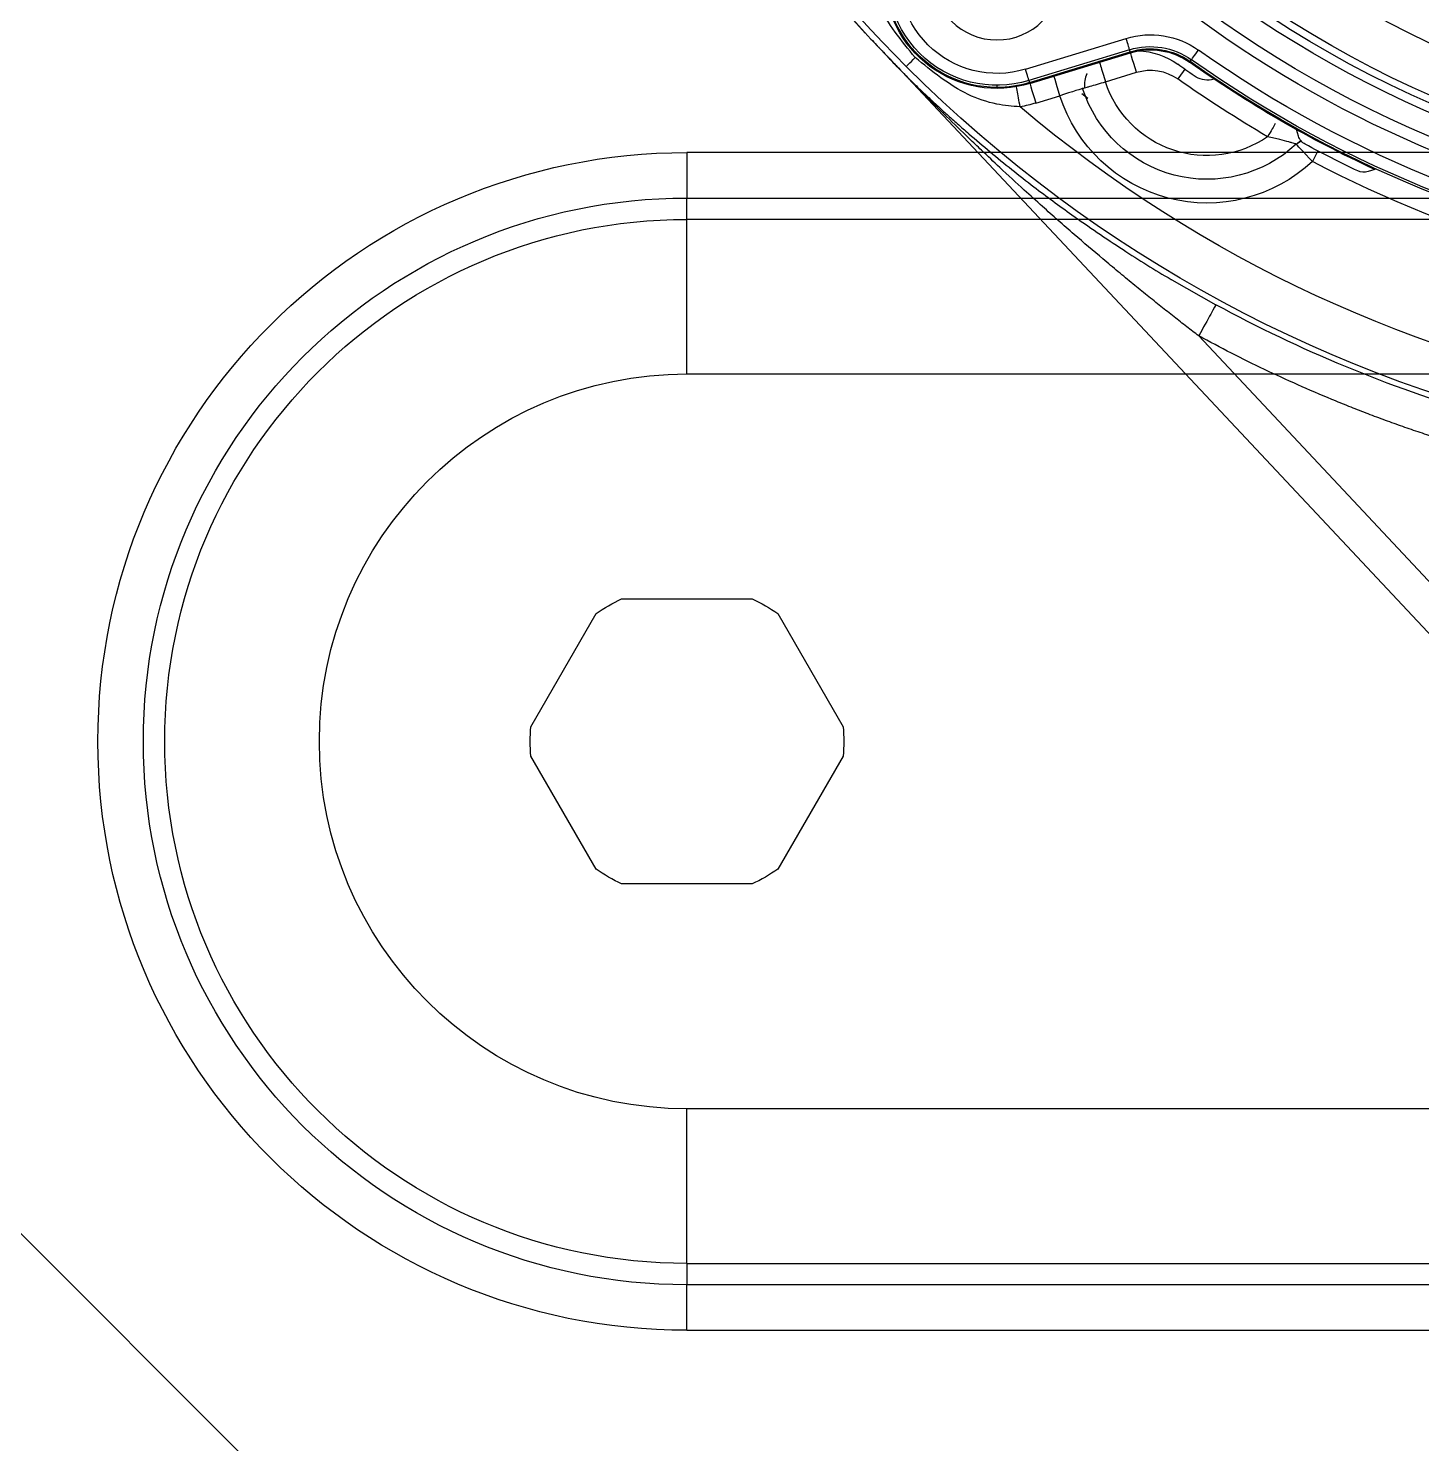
# Model space of a CAD drawing. Header units: millimetres. Extents: x 4754612 to 5801174, y 2368242 to 2777223.
# Drawn here: x 5508281 to 5508339.7, y 2425238.3 to 2425297.9 of the extents above; entities that cross this region are included whole.
import ezdxf

# ---------------------------------------------------------------- set-up
doc = ezdxf.new("R2010")
doc.units = ezdxf.units.MM
doc.header["$LTSCALE"] = 1000
for name, color, linetype in [('253', 253, 'Continuous'), ('DOOR', 4, 'Continuous'), ('HAT', 252, 'Continuous')]:
    doc.layers.add(name, color=color, linetype=linetype)

# ---------------------------------------------------------------- blocks, each defined once
blk = doc.blocks.new('방화셔터 기본')
at = {"layer": '253'}
blk.add_line((5542498.292, 8102056.112), (5542239.842, 8101797.662), dxfattribs=at)
at = {"layer": '253', "linetype": 'Continuous', "lineweight": 25}
for p, q in [((5542389.052, 8102038.208), (5542384.814, 8102039.504)), ((5542384.629, 8102038.899), (5542384.641, 8102038.939)), ((5542388.867, 8102037.603), (5542384.629, 8102038.899)), ((5542384.641, 8102038.939), (5542384.668, 8102039.026)), ((5542388.879, 8102037.643), (5542384.641, 8102038.939)), ((5542384.668, 8102039.026), (5542388.906, 8102037.73)), ((5542382.115, 8102038.532), (5542382.063, 8102038.606)), ((5542382.115, 8102038.532), (5542382.139, 8102038.497)), ((5542394.004, 8102037.848), (5542361.163, 8102002.802)), ((5542381.099, 8102037.78), (5542381.226, 8102037.76)), ((5542385.686, 8102037.676), (5542384.378, 8102038.076)), ((5542388.879, 8102037.643), (5542388.867, 8102037.603)), ((5542388.906, 8102037.73), (5542388.879, 8102037.643)), ((5542386.676, 8102037.178), (5542386.423, 8102036.983)), ((5542388.616, 8102036.78), (5542387.599, 8102037.091)), ((5542390.253, 8102037.525), (5542390.253, 8102037.438)), ((5542377.559, 8102035.391), (5542377.648, 8102035.666)), ((5542377.653, 8102035.051), (5542377.443, 8102035.19)), ((5542377.66, 8102035.045), (5542377.457, 8102035.201)), ((5542374.344, 8102033.982), (5542374.618, 8102033.893)), ((5542382.897, 8102029.343), (5542381.04, 8102028.29)), ((5542360.068, 8102003.828), (5542381.757, 8102026.972))]:
    blk.add_line(p, q, dxfattribs=at)
at = {"layer": '253', "linetype": 'Continuous'}
for p, q in [((5542304.302, 8102034.697), (5542403.302, 8102034.697)), ((5542403.302, 8102034.697), (5542403.302, 8102032.782)), ((5542403.302, 8102032.782), (5542304.302, 8102032.782)), ((5542403.302, 8102031.883), (5542403.302, 8102032.782)), ((5542304.302, 8102031.883), (5542403.302, 8102031.883)), ((5542403.302, 8102025.372), (5542403.302, 8102031.883)), ((5542403.302, 8102025.372), (5542304.302, 8102025.372)), ((5542406.051, 8102015.899), (5542400.552, 8102015.899)), ((5542399.48, 8102015.28), (5542396.731, 8102010.518)), ((5542409.873, 8102010.518), (5542407.123, 8102015.28)), ((5542396.731, 8102009.28), (5542399.48, 8102004.518)), ((5542407.123, 8102004.518), (5542409.873, 8102009.28)), ((5542400.552, 8102003.899), (5542406.051, 8102003.899)), ((5542304.302, 8101994.426), (5542403.302, 8101994.426)), ((5542403.302, 8101987.915), (5542403.302, 8101994.426)), ((5542403.302, 8101987.915), (5542304.302, 8101987.915)), ((5542403.302, 8101987.915), (5542403.302, 8101987.016)), ((5542304.302, 8101987.016), (5542403.302, 8101987.016)), ((5542403.302, 8101985.101), (5542403.302, 8101987.016)), ((5542403.302, 8101985.101), (5542304.302, 8101985.101))]:
    blk.add_line(p, q, dxfattribs=at)
at = {"layer": '253', "linetype": 'Continuous', "lineweight": 25, "flags": 128}
for points in [[(5542384.668, 8102039.026), (5542384.671, 8102039.036), (5542384.68, 8102039.064), (5542384.693, 8102039.109), (5542384.712, 8102039.168), (5542384.734, 8102039.24), (5542384.759, 8102039.322), (5542384.786, 8102039.411), (5542384.814, 8102039.504)], [(5542382.063, 8102038.606), (5542382.057, 8102038.615), (5542382.04, 8102038.638), (5542382.013, 8102038.676), (5542381.977, 8102038.727), (5542381.933, 8102038.789), (5542381.883, 8102038.859), (5542381.83, 8102038.935), (5542381.774, 8102039.014)], [(5542384.378, 8102038.076), (5542384.435, 8102038.263), (5542384.49, 8102038.442), (5542384.54, 8102038.607), (5542384.584, 8102038.752), (5542384.621, 8102038.871), (5542384.629, 8102038.899)], [(5542394.071, 8102038.317), (5542394.065, 8102038.323), (5542394.046, 8102038.342), (5542394.016, 8102038.372), (5542393.973, 8102038.415), (5542393.919, 8102038.469), (5542393.854, 8102038.534), (5542393.779, 8102038.609), (5542393.694, 8102038.694)], [(5542382.348, 8102038.203), (5542382.416, 8102038.108), (5542382.524, 8102037.955), (5542382.637, 8102037.795)], [(5542387.599, 8102037.091), (5542387.656, 8102037.278), (5542387.711, 8102037.457), (5542387.762, 8102037.622), (5542387.806, 8102037.767), (5542387.842, 8102037.886), (5542387.851, 8102037.914)], [(5542388.906, 8102037.73), (5542388.909, 8102037.74), (5542388.918, 8102037.768), (5542388.931, 8102037.813), (5542388.949, 8102037.872), (5542388.972, 8102037.945), (5542388.997, 8102038.027), (5542389.024, 8102038.116), (5542389.052, 8102038.208)], [(5542386.647, 8102037.396), (5542386.665, 8102037.39), (5542386.719, 8102037.372), (5542386.807, 8102037.344), (5542386.926, 8102037.306), (5542387.07, 8102037.26), (5542387.235, 8102037.208), (5542387.413, 8102037.15), (5542387.599, 8102037.091)], [(5542388.867, 8102037.603), (5542388.859, 8102037.575), (5542388.822, 8102037.457), (5542388.778, 8102037.312), (5542388.727, 8102037.146), (5542388.673, 8102036.967), (5542388.616, 8102036.78)], [(5542376.738, 8102034.763), (5542376.793, 8102034.659), (5542376.88, 8102034.493), (5542376.971, 8102034.32)], [(5542376.971, 8102034.32), (5542377.104, 8102034.463), (5542377.232, 8102034.6), (5542377.35, 8102034.726), (5542377.453, 8102034.837), (5542377.538, 8102034.928), (5542377.601, 8102034.995), (5542377.64, 8102035.037), (5542377.653, 8102035.051)]]:
    blk.add_lwpolyline(points, dxfattribs=at)
at = {"layer": '253', "linetype": 'Continuous', "lineweight": 25}
blk.add_circle((5542390.253, 8102042.136), 2.7, dxfattribs=at)
for centre, radius, start, end in [((5542353.589, 8102078.799), 45.588, 292.43749, 7.56251), ((5542353.589, 8102078.799), 45.894, 292.34091, 7.65909), ((5542353.589, 8102078.799), 43.588, 292.72311, 7.27689), ((5542353.589, 8102078.799), 57.512, 316.86032, 4.40547), ((5542353.589, 8102078.799), 57.512, 317.20947, 3.38502), ((5542353.589, 8102078.799), 47.693, 250.77519, 360), ((5542353.589, 8102078.799), 47.193, 290.80248, 360), ((5542353.589, 8102078.799), 46.255, 291.63204, 360), ((5542353.589, 8102078.799), 57.25, 314.99963, 0), ((5542390.253, 8102042.136), 4.607, 253, 17), ((5542390.253, 8102042.136), 4.107, 253, 17), ((5542390.253, 8102042.136), 4.698, 270, 17), ((5542390.253, 8102042.136), 4.74, 253, 0), ((5542383.793, 8102036.163), 3.493, 73, 125.31412), ((5542353.589, 8102078.799), 48.757, 250.53505, 305.31412), ((5542383.793, 8102036.163), 2.993, 73, 125.31412), ((5542383.793, 8102036.163), 2.902, 73, 125.31412), ((5542383.793, 8102036.163), 2.86, 73, 125.31412), ((5542384.395, 8102035.979), 3, 91.75239, 125.73247), ((5542353.589, 8102078.799), 57.25, 248.94259, 314.99963), ((5542353.589, 8102078.799), 49.348, 250.40624, 305.31412), ((5542353.589, 8102078.799), 49.257, 250.42585, 305.31412), ((5542353.589, 8102078.799), 49.39, 294.84805, 305.31412), ((5542353.589, 8102078.799), 49.75, 304.75807, 305.73247), ((5542353.589, 8102078.799), 50.25, 300.18697, 305.31412), ((5542381.408, 8102039.07), 4.5, 235.45754, 341.94928), ((5542381.382, 8102038.748), 1, 261, 304.75807), ((5542383.793, 8102036.163), 2, 73, 125.31412), ((5542390.253, 8102042.136), 4.698, 253, 270), ((5542381.408, 8102039.07), 6.5, 226.95113, 342.27268), ((5542381.408, 8102039.07), 5.5, 226.95115, 342.2726), ((5542353.589, 8102078.799), 55.25, 249.2729, 310.23537), ((5542390.253, 8102042.136), 5.6, 253, 259.96358), ((5542376.989, 8102035.576), 0.6, 298.4295, 342), ((5542353.589, 8102078.799), 49.75, 295.5705, 298.4295), ((5542353.589, 8102078.799), 50.25, 250.21548, 297.72976), ((5542374.804, 8102034.463), 0.6, 252, 295.5705), ((5542353.589, 8102078.799), 57.487, 286.46491, 298.52346)]:
    blk.add_arc(centre, radius, start, end, dxfattribs=at)
at = {"layer": '253', "linetype": 'Continuous'}
for radius, start, end in [(24.798, 270, 90), (22.883, 270, 90), (21.984, 270, 90), (15.473, 270, 90), (6.6, 114.61998, 125.38002), (6.6, 54.61998, 65.38002), (6.6, 174.61998, 185.38002), (6.6, 354.61998, 5.38002), (6.6, 234.61998, 245.38002), (6.6, 294.61998, 305.38002)]:
    blk.add_arc((5542403.302, 8102009.899), radius, start, end, dxfattribs=at)
at = {"layer": '253', "linetype": 'Continuous', "lineweight": 25}
for points, knots in [([(5542393.694, 8102038.694), (5542394.271, 8102039.403), (5542395.121, 8102040.445), (5542395.679, 8102042.016), (5542395.74, 8102042.778), (5542395.767, 8102043.112)], [0, 0, 0, 0, 0.543985, 0.800302, 1, 1, 1, 1]), ([(5542395.555, 8102039.474), (5542395.524, 8102039.441), (5542395.462, 8102039.375), (5542395.37, 8102039.277), (5542395.277, 8102039.178), (5542395.183, 8102039.079), (5542395.039, 8102038.926), (5542394.843, 8102038.721), (5542394.61, 8102038.476), (5542394.383, 8102038.24), (5542394.158, 8102038.008), (5542394.017, 8102037.863), (5542393.944, 8102037.787)], [0, 0, 0, 0, 0.04778, 0.095888, 0.144565, 0.194047, 0.244556, 0.379419, 0.522609, 0.668258, 0.826988, 1, 1, 1, 1]), ([(5542395.555, 8102039.474), (5542395.397, 8102039.305), (5542395.239, 8102039.138), (5542394.943, 8102038.825), (5542394.805, 8102038.68), (5542394.419, 8102038.277), (5542394.2, 8102038.051), (5542394.004, 8102037.848)], [0, 0, 0, 0, 0.25, 0.25, 0.5, 0.5, 1, 1, 1, 1]), ([(5542385.957, 8102038.56), (5542385.957, 8102038.56), (5542385.949, 8102038.536), (5542385.895, 8102038.359), (5542385.802, 8102038.054), (5542385.725, 8102037.802), (5542385.686, 8102037.676)], [0, 0, 0, 0, 0.002873, 0.335246, 0.667624, 1, 1, 1, 1]), ([(5542389.277, 8102036.621), (5542389.608, 8102036.648), (5542390.367, 8102036.708), (5542391.938, 8102037.264), (5542392.983, 8102038.115), (5542393.694, 8102038.694)], [0, 0, 0, 0, 0.198087, 0.454038, 1, 1, 1, 1]), ([(5542381.757, 8102026.972), (5542381.926, 8102027.102), (5542382.273, 8102027.369), (5542382.804, 8102027.784), (5542383.358, 8102028.222), (5542383.935, 8102028.684), (5542384.535, 8102029.171), (5542385.156, 8102029.683), (5542385.982, 8102030.374), (5542387.051, 8102031.288), (5542388.152, 8102032.258), (5542389.194, 8102033.198), (5542390.049, 8102033.986), (5542390.821, 8102034.714), (5542391.57, 8102035.43), (5542392.277, 8102036.117), (5542392.904, 8102036.738), (5542393.293, 8102037.127), (5542393.501, 8102037.337), (5542393.643, 8102037.481), (5542393.733, 8102037.572), (5542393.806, 8102037.645), (5542393.861, 8102037.701), (5542393.89, 8102037.731), (5542393.902, 8102037.743)], [0, 0, 0, 0, 0.039212, 0.080453, 0.123724, 0.169026, 0.21636, 0.265726, 0.317126, 0.414555, 0.524569, 0.587679, 0.673419, 0.739204, 0.783707, 0.864909, 0.921645, 0.947073, 0.967194, 0.976785, 0.984845, 0.991383, 0.99642, 1, 1, 1, 1]), ([(5542393.944, 8102037.787), (5542393.922, 8102037.767), (5542393.854, 8102037.703), (5542393.69, 8102037.544), (5542393.42, 8102037.287), (5542393.095, 8102036.98), (5542392.717, 8102036.63), (5542392.338, 8102036.285), (5542391.906, 8102035.898), (5542391.305, 8102035.371), (5542390.544, 8102034.725), (5542389.63, 8102033.98), (5542388.489, 8102033.088), (5542386.944, 8102031.945), (5542385.018, 8102030.646), (5542383.605, 8102029.745), (5542382.904, 8102029.347), (5542382.897, 8102029.343)], [0, 0, 0, 0, 0.008927, 0.028462, 0.050861, 0.093943, 0.126386, 0.16354, 0.205413, 0.252013, 0.336176, 0.420611, 0.505336, 0.646319, 0.830586, 0.998184, 1, 1, 1, 1]), ([(5542386.568, 8102037.419), (5542386.566, 8102037.42), (5542386.543, 8102037.426), (5542386.465, 8102037.449), (5542386.3, 8102037.498), (5542386.037, 8102037.575), (5542385.801, 8102037.643), (5542385.686, 8102037.676)], [0, 0, 0, 0, 0.022993, 0.19869, 0.369418, 0.694509, 1, 1, 1, 1]), ([(5542386.454, 8102038.029), (5542386.457, 8102038.024), (5542386.564, 8102037.848), (5542386.568, 8102037.625), (5542386.572, 8102037.409)], [0, 0, 0, 0, 0.028985, 1, 1, 1, 1]), ([(5542386.647, 8102037.396), (5542386.643, 8102037.397), (5542386.636, 8102037.399), (5542386.59, 8102037.412), (5542386.568, 8102037.419)], [0, 0, 0, 0, 0.540718, 1, 1, 1, 1]), ([(5542389.277, 8102036.621), (5542389.3, 8102036.751), (5542389.346, 8102037.011), (5542389.401, 8102037.325), (5542389.434, 8102037.508), (5542389.438, 8102037.533), (5542389.438, 8102037.534)], [0, 0, 0, 0, 0.329403, 0.658802, 0.988199, 1, 1, 1, 1]), ([(5542378.534, 8102035.917), (5542378.576, 8102035.846), (5542378.669, 8102035.685), (5542378.789, 8102035.479), (5542378.856, 8102035.364)], [0, 0, 0, 0, 0.4427887, 1, 1, 1, 1]), ([(5542377.653, 8102035.051), (5542377.657, 8102035.053), (5542377.665, 8102035.056), (5542377.731, 8102035.076), (5542377.832, 8102035.105), (5542378.019, 8102035.158), (5542378.36, 8102035.252), (5542378.68, 8102035.324), (5542378.856, 8102035.364)], [0, 0, 0, 0, 0.111188, 0.22209, 0.334066, 0.448242, 0.695658, 1, 1, 1, 1]), ([(5542381.04, 8102028.29), (5542381.044, 8102028.284), (5542381.121, 8102028.143), (5542381.388, 8102027.65), (5542381.569, 8102027.318), (5542381.757, 8102026.972)], [0, 0, 0, 0, 0.5, 0.5, 1, 1, 1, 1]), ([(5542370.308, 8102022.232), (5542370.556, 8102022.306), (5542371.051, 8102022.454), (5542371.791, 8102022.689), (5542372.527, 8102022.933), (5542373.26, 8102023.187), (5542373.99, 8102023.451), (5542374.716, 8102023.724), (5542375.438, 8102024.007), (5542376.397, 8102024.396), (5542377.586, 8102024.907), (5542378.995, 8102025.557), (5542380.387, 8102026.242), (5542381.3, 8102026.729), (5542381.757, 8102026.972)], [0, 0, 0, 0, 0.062534, 0.125036, 0.187519, 0.249992, 0.312466, 0.374952, 0.437462, 0.500005, 0.625039, 0.749992, 0.87495, 1, 1, 1, 1])]:
    blk.add_open_spline(points, degree=3, knots=knots, dxfattribs=at)
for points in [[(5542395.555, 8102039.474), (5542395.555, 8102039.474), (5542395.555, 8102039.474), (5542395.555, 8102039.474)], [(5542393.902, 8102037.743), (5542393.937, 8102037.777), (5542393.971, 8102037.812), (5542394.004, 8102037.848)], [(5542393.944, 8102037.787), (5542393.929, 8102037.773), (5542393.916, 8102037.758), (5542393.902, 8102037.743)], [(5542394.004, 8102037.848), (5542393.984, 8102037.827), (5542393.964, 8102037.806), (5542393.944, 8102037.787)]]:
    blk.add_open_spline(points, degree=3, dxfattribs=at)
blk = doc.blocks.new('A$C27682B79')
at = {"layer": 'HAT', "xscale": -1}
blk.add_blockref('방화셔터 기본', (5542000.341, -8097757.399), dxfattribs=at)

msp = doc.modelspace()

# ---------------------------------------------------------------- block references
at = {"layer": 'DOOR'}
msp.add_blockref('A$C27682B79', (5508711.723, 2421015.382), dxfattribs=at)

doc.saveas('drawing.dxf')
